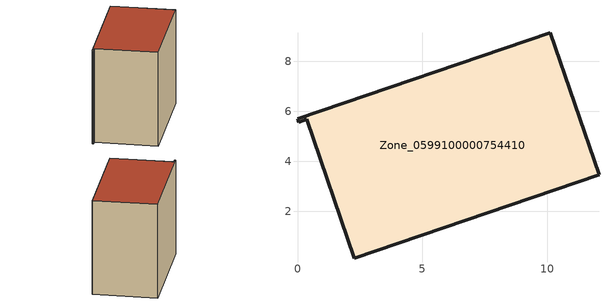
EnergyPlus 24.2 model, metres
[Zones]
Zone_0599100000754410
 floor ground (C_G): 2.28,0.11 0.37,5.68 0.04,5.57 0,5.7 10.12,9.15 12.07,3.46 z0.63
 wall outside (C_F): 12.07,3.46 10.12,9.15 0,5.7 0.04,5.57 0.37,5.68 2.28,0.11 12.07,3.46 z0.63:9.78
 roof outside (C_R): 0.37,5.68 2.28,0.11 12.07,3.46 10.12,9.15 0,5.7 0.04,5.57 z9.78
[BUILDING]
Pand.0599100000754410: North Axis=0; Terrain=City; Loads Convergence Tolerance Value=0.04; Temperature Convergence Tolerance Value=0.4; Solar Distribution=FullExterior; Maximum Number of Warmup Days=25; Minimum Number of Warmup Days=1
[Site:Location]
Rotterdam.The.Hague.AP_ZH_NLD Design_Conditions: Latitude=51.96; Longitude=4.45; Time Zone=1; Elevation=-4.5
[SITE:GROUNDTEMPERATURE:BUILDINGSURFACE]
18, 18, 18, 18, 18, 18, 18, 18, 18, 18, 18, 18
[MATERIAL] Thermal Absorptance=0.9; Solar Absorptance=0.7; Visible Absorptance=0.7
Name | Roughness | Thickness | Conductivity | Density | Specific Heat
G.TI.2006-2014 | MediumSmooth | 0.15 | 0.06 | 540 | 1210
F.TI.2006-2014 | Rough | 0.3 | 0.12 | 1920 | 840
R.TI.2006-2014 | MediumRough | 0.2 | 0.08 | 1500 | 1000
[CONSTRUCTION]
C_G: G.TI.2006-2014
C_F: F.TI.2006-2014
C_R: R.TI.2006-2014
[ZONE]
Zone_0599100000754410: Type=1; Multiplier=1; Ceiling Height=Autocalculate; Volume=Autocalculate; Floor Area=autocalculate; Part of Total Floor Area=Yes
[ZONEINFILTRATION:DESIGNFLOWRATE]
Infil_Zone_0599100000754410: Zone or ZoneList or Space or SpaceList=Zone_0599100000754410; Schedule=AlwaysOn; Design Flow Rate Calculation Method=Flow/Area; Flow Rate per Floor Area=0.0015; Constant Term Coefficient=1; Temperature Term Coefficient=0; Velocity Term Coefficient=0; Velocity Squared Term Coefficient=0
[HVACTEMPLATE:ZONE:IDEALLOADSAIRSYSTEM]
Zone_0599100000754410: Maximum Heating Supply Air Temperature=50; Minimum Cooling Supply Air Temperature=13; Maximum Heating Supply Air Humidity Ratio=0.0156; Minimum Cooling Supply Air Humidity Ratio=0.0077; Heating Limit=NoLimit; Cooling Limit=NoLimit; Dehumidification Control Type=ConstantSensibleHeatRatio; Cooling Sensible Heat Ratio=0.7; Dehumidification Setpoint=60; Humidification Control Type=None; Humidification Setpoint=30; Outdoor Air Method=None; Outdoor Air Flow Rate per Person=0.00944; Outdoor Air Flow Rate per Zone Floor Area=0; Outdoor Air Flow Rate per Zone=0; Demand Controlled Ventilation Type=None; Outdoor Air Economizer Type=NoEconomizer; Heat Recovery Type=None; Sensible Heat Recovery Effectiveness=0.7; Latent Heat Recovery Effectiveness=0.65
[ZONECONTROL:THERMOSTAT]
ThermostatControl_Zone_0599100000754410: Zone or ZoneList=Zone_0599100000754410; Control Type Schedule=DualSetpointControlType; Control 1=Thermostat_Zone_0599100000754410; Temperature Difference Between Cutout And Setpoint=0
[THERMOSTATSETPOINT:DUALSETPOINT]
Thermostat_Zone_0599100000754410: Heating Setpoint Temperature Schedule=HeatingSetpoint_Zone_0599100000754410; Cooling Setpoint Temperature Schedule=CoolingSetpoint_Zone_0599100000754410
[SCHEDULE:COMPACT]
HeatingSetpoint_Zone_0599100000754410: Through: 12/31, For: AllDays, Until: 24:00, 21
CoolingSetpoint_Zone_0599100000754410: Through: 12/31, For: AllDays, Until: 24:00, 24
DualSetpointControlType: Through: 12/31, For: AllDays, Until: 24:00, 4
AlwaysOn: Through: 12/31, For: AllDays, Until: 24:00, 1
